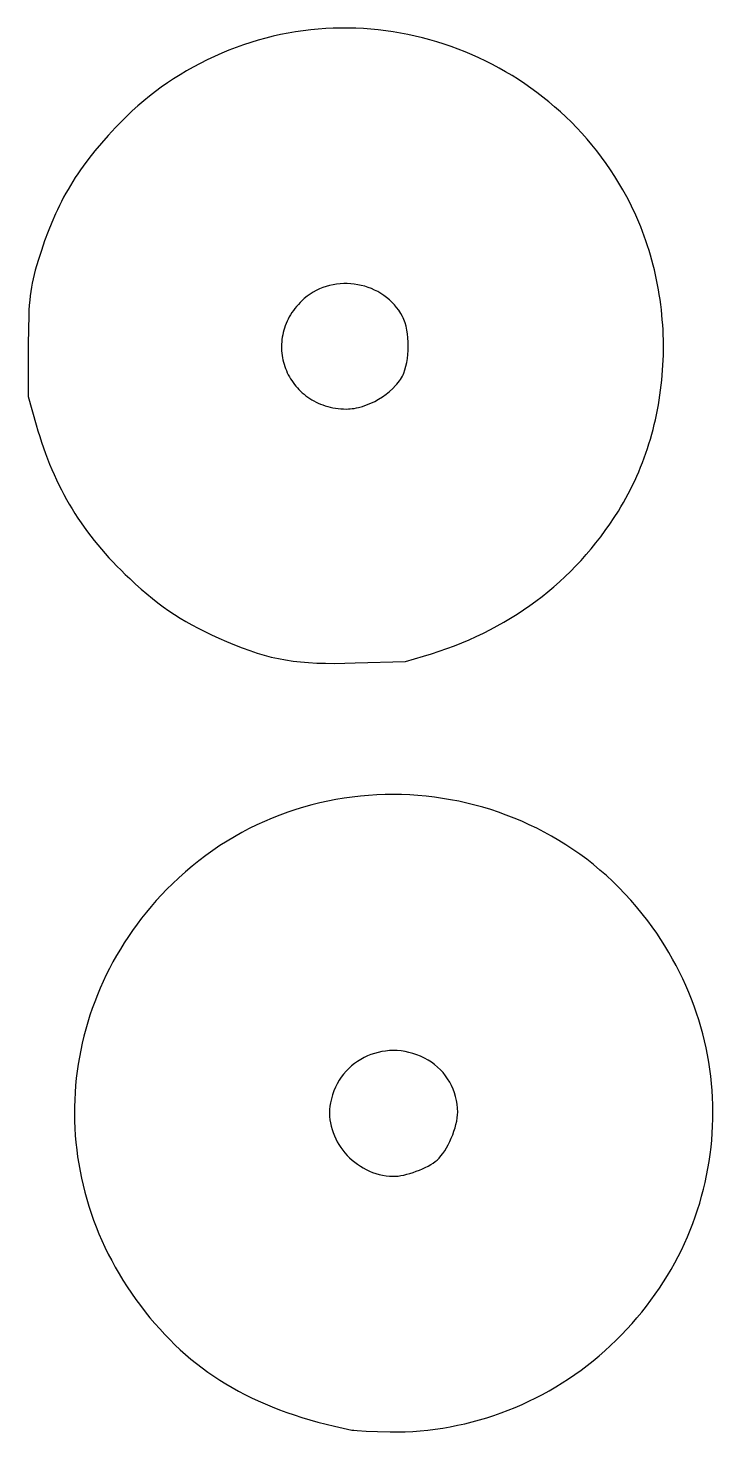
# Model space of a CAD drawing. Extents: x 0.6 to 47.7, y 5.3 to 47.
# Drawn here: x 44.66 to 47.47, y 17.15 to 22.92 of the extents above; entities that cross this region are included whole.
import ezdxf

# ---------------------------------------------------------------- set-up
doc = ezdxf.new("R2010")
doc.units = 0
doc.layers.add('LAYER_1', color=18, linetype='CONTINUOUS')

msp = doc.modelspace()

# ---------------------------------------------------------------- linework, layer by layer
at = {"layer": 'LAYER_1'}
for points in [[(45.9996, 20.3105), (46.2065, 20.3171), (46.2804, 20.3386), (46.3126, 20.3484), (46.3445, 20.3587), (46.3758, 20.3697), (46.4068, 20.3812), (46.4372, 20.3933), (46.4672, 20.406), (46.4968, 20.4192), (46.5259, 20.4331), (46.5545, 20.4475), (46.5827, 20.4625), (46.6104, 20.4781), (46.6377, 20.4942), (46.6644, 20.5109), (46.6907, 20.5282), (46.7165, 20.546), (46.7419, 20.5644), (46.7667, 20.5834), (46.7911, 20.6029), (46.815, 20.623), (46.8384, 20.6437), (46.8613, 20.6649), (46.8838, 20.6866), (46.9057, 20.7089), (46.9271, 20.7318), (46.9481, 20.7552), (46.9685, 20.7792), (46.9884, 20.8037), (47.0079, 20.8287), (47.0268, 20.8543), (47.0452, 20.8804), (47.0631, 20.9071), (47.0805, 20.9343), (47.091, 20.9515), (47.1012, 20.9689), (47.1111, 20.9865), (47.1207, 21.0043), (47.1299, 21.0222), (47.1389, 21.0403), (47.1476, 21.0586), (47.156, 21.0771), (47.164, 21.0957), (47.1718, 21.1145), (47.1792, 21.1334), (47.1864, 21.1524), (47.1932, 21.1716), (47.1997, 21.1909), (47.206, 21.2103), (47.2119, 21.2299), (47.2175, 21.2496), (47.2228, 21.2693), (47.2278, 21.2892), (47.2324, 21.3092), (47.2368, 21.3292), (47.2409, 21.3494), (47.2446, 21.3696), (47.2481, 21.3899), (47.2512, 21.4102), (47.254, 21.4306), (47.2566, 21.4511), (47.2588, 21.4716), (47.2606, 21.4922), (47.2622, 21.5128), (47.2635, 21.5334), (47.2645, 21.5541), (47.2651, 21.5748), (47.2655, 21.5955), (47.2655, 21.6162), (47.2652, 21.6369), (47.2646, 21.6576), (47.2637, 21.6783), (47.2625, 21.699), (47.2609, 21.7196), (47.2591, 21.7403), (47.2569, 21.7609), (47.2544, 21.7815), (47.2516, 21.802), (47.2485, 21.8225), (47.2451, 21.8429), (47.2414, 21.8633), (47.2373, 21.8836), (47.233, 21.9039), (47.2283, 21.924), (47.2233, 21.9441), (47.218, 21.9641), (47.2124, 21.984), (47.2064, 22.0039), (47.2002, 22.0236), (47.1936, 22.0432), (47.1867, 22.0627), (47.1795, 22.082), (47.172, 22.1013), (47.1641, 22.1204), (47.156, 22.1393), (47.1475, 22.1582), (47.1387, 22.1768), (47.1296, 22.1953), (47.1146, 22.2244), (47.0989, 22.2528), (47.0825, 22.2808), (47.0656, 22.3082), (47.048, 22.3351), (47.0299, 22.3614), (47.0112, 22.3872), (46.9919, 22.4125), (46.972, 22.4372), (46.9516, 22.4613), (46.9307, 22.4849), (46.9093, 22.5079), (46.8873, 22.5303), (46.8649, 22.5522), (46.842, 22.5734), (46.8187, 22.5941), (46.7949, 22.6142), (46.7707, 22.6337), (46.746, 22.6525), (46.721, 22.6708), (46.6955, 22.6885), (46.6697, 22.7055), (46.6435, 22.7219), (46.6169, 22.7377), (46.5901, 22.7529), (46.5629, 22.7674), (46.5353, 22.7813), (46.5075, 22.7945), (46.4794, 22.8071), (46.4511, 22.819), (46.4224, 22.8303), (46.3936, 22.8409), (46.3645, 22.8508), (46.3351, 22.8601), (46.3056, 22.8687), (46.2759, 22.8765), (46.246, 22.8838), (46.216, 22.8903), (46.1858, 22.8961), (46.1554, 22.9012), (46.125, 22.9056), (46.0944, 22.9093), (46.0637, 22.9122), (46.033, 22.9145), (46.0022, 22.916), (45.9713, 22.9168), (45.9404, 22.9169), (45.9094, 22.9162), (45.8785, 22.9147), (45.8475, 22.9125), (45.8166, 22.9096), (45.7856, 22.9059), (45.7548, 22.9014), (45.7239, 22.8962), (45.6932, 22.8902), (45.6625, 22.8834), (45.6319, 22.8758), (45.6014, 22.8674), (45.571, 22.8583), (45.5408, 22.8483), (45.5107, 22.8375), (45.4808, 22.826), (45.451, 22.8136), (45.4215, 22.8004), (45.3915, 22.7862), (45.3624, 22.7716), (45.3341, 22.7567), (45.3066, 22.7413), (45.2798, 22.7254), (45.2536, 22.7091), (45.2281, 22.6922), (45.203, 22.6747), (45.1785, 22.6566), (45.1543, 22.6377), (45.1306, 22.6182), (45.1071, 22.5979), (45.0838, 22.5768), (45.0608, 22.5549), (45.0378, 22.5321), (45.015, 22.5083), (44.9851, 22.476), (44.957, 22.4442), (44.9306, 22.4127), (44.9057, 22.3814), (44.8823, 22.3501), (44.8712, 22.3344), (44.8603, 22.3187), (44.8498, 22.3029), (44.8397, 22.287), (44.8298, 22.271), (44.8202, 22.2548), (44.8109, 22.2385), (44.8019, 22.2221), (44.7931, 22.2054), (44.7846, 22.1885), (44.7763, 22.1714), (44.7682, 22.1541), (44.7527, 22.1186), (44.7379, 22.0819), (44.7238, 22.0437), (44.7102, 22.0041), (44.6972, 21.9627), (44.6855, 21.9228), (44.6806, 21.9047), (44.6763, 21.8872), (44.6726, 21.8702), (44.6694, 21.8532), (44.6666, 21.836), (44.6643, 21.8183), (44.6623, 21.7997), (44.6607, 21.78), (44.6595, 21.7587), (44.6585, 21.7356), (44.6572, 21.6826), (44.6567, 21.6185), (44.6557, 21.4042), (44.6892, 21.2876), (44.6963, 21.2635), (44.7036, 21.2398), (44.7113, 21.2164), (44.7191, 21.1935), (44.7273, 21.1709), (44.7357, 21.1486), (44.7444, 21.1267), (44.7534, 21.1051), (44.7627, 21.0839), (44.7723, 21.0629), (44.7822, 21.0422), (44.7924, 21.0219), (44.8029, 21.0017), (44.8138, 20.9819), (44.825, 20.9623), (44.8365, 20.9429), (44.8484, 20.9238), (44.8606, 20.9049), (44.8732, 20.8862), (44.8862, 20.8677), (44.8996, 20.8494), (44.9133, 20.8312), (44.9274, 20.8133), (44.9419, 20.7954), (44.9568, 20.7777), (44.9722, 20.7602), (44.9879, 20.7427), (45.0041, 20.7254), (45.0207, 20.7082), (45.0377, 20.691), (45.0552, 20.674), (45.0731, 20.6569), (45.0972, 20.6347), (45.1206, 20.6138), (45.1436, 20.5941), (45.1662, 20.5755), (45.1886, 20.5579), (45.2111, 20.5411), (45.2337, 20.5252), (45.2566, 20.5099), (45.2799, 20.4951), (45.3039, 20.4809), (45.3288, 20.467), (45.3545, 20.4534), (45.3814, 20.4399), (45.4096, 20.4264), (45.4392, 20.4129), (45.4704, 20.3993), (45.5037, 20.3853), (45.5356, 20.3727), (45.5664, 20.3614), (45.5963, 20.3514), (45.6257, 20.3425), (45.6548, 20.3349), (45.6841, 20.3283), (45.7137, 20.3228), (45.744, 20.3182), (45.7752, 20.3147), (45.8077, 20.312), (45.8418, 20.3102), (45.8777, 20.3092), (45.9158, 20.309), (45.9563, 20.3094)], [(45.9635, 21.3531), (45.9714, 21.3532), (45.9794, 21.3537), (45.9876, 21.3546), (45.9958, 21.3558), (46.0041, 21.3573), (46.0125, 21.3592), (46.0293, 21.3638), (46.0462, 21.3697), (46.063, 21.3766), (46.0795, 21.3846), (46.0957, 21.3935), (46.1113, 21.4032), (46.1261, 21.4137), (46.1402, 21.4249), (46.1533, 21.4367), (46.1653, 21.449), (46.1708, 21.4553), (46.176, 21.4617), (46.1808, 21.4682), (46.1853, 21.4747), (46.1893, 21.4813), (46.193, 21.488), (46.1959, 21.494), (46.1986, 21.5002), (46.2035, 21.5137), (46.2076, 21.5283), (46.211, 21.5437), (46.2137, 21.5598), (46.2156, 21.5764), (46.2168, 21.5934), (46.2172, 21.6106), (46.2169, 21.6277), (46.2158, 21.6447), (46.214, 21.6613), (46.2115, 21.6773), (46.2082, 21.6927), (46.2042, 21.7071), (46.1994, 21.7205), (46.1967, 21.7267), (46.1938, 21.7326), (46.1865, 21.7457), (46.1784, 21.7582), (46.1697, 21.77), (46.1602, 21.7813), (46.1502, 21.7919), (46.1396, 21.8018), (46.1284, 21.811), (46.1167, 21.8196), (46.1046, 21.8276), (46.092, 21.8348), (46.0791, 21.8413), (46.0658, 21.8472), (46.0523, 21.8523), (46.0384, 21.8568), (46.0244, 21.8605), (46.0101, 21.8635), (45.9958, 21.8657), (45.9813, 21.8672), (45.9667, 21.868), (45.9522, 21.868), (45.9376, 21.8672), (45.9231, 21.8657), (45.9088, 21.8634), (45.8945, 21.8603), (45.8804, 21.8564), (45.8666, 21.8517), (45.853, 21.8462), (45.8397, 21.8399), (45.8267, 21.8328), (45.8142, 21.8248), (45.802, 21.816), (45.7903, 21.8064), (45.7818, 21.7986), (45.7737, 21.7907), (45.766, 21.7826), (45.7588, 21.7743), (45.7519, 21.7659), (45.7455, 21.7574), (45.7395, 21.7487), (45.734, 21.74), (45.7288, 21.7311), (45.724, 21.7221), (45.7196, 21.7131), (45.7156, 21.7039), (45.7121, 21.6947), (45.7088, 21.6855), (45.706, 21.6761), (45.7036, 21.6668), (45.7015, 21.6574), (45.6998, 21.648), (45.6985, 21.6386), (45.6976, 21.6291), (45.697, 21.6197), (45.6967, 21.6103), (45.6968, 21.6009), (45.6973, 21.5916), (45.6981, 21.5823), (45.6993, 21.573), (45.7008, 21.5638), (45.7027, 21.5547), (45.7048, 21.5457), (45.7073, 21.5367), (45.7102, 21.5279), (45.7133, 21.5192), (45.7168, 21.5105), (45.7206, 21.5021), (45.7247, 21.4937), (45.7291, 21.4855), (45.7338, 21.4774), (45.7389, 21.4695), (45.7442, 21.4618), (45.7498, 21.4543), (45.7557, 21.447), (45.7619, 21.4398), (45.7684, 21.4329), (45.7751, 21.4262), (45.7821, 21.4197), (45.7894, 21.4135), (45.797, 21.4075), (45.8049, 21.4018), (45.813, 21.3964), (45.8213, 21.3912), (45.8299, 21.3863), (45.8388, 21.3817), (45.8479, 21.3774), (45.8573, 21.3734), (45.8669, 21.3698), (45.8767, 21.3665), (45.8868, 21.3635), (45.8971, 21.3609), (45.9076, 21.3586), (45.9184, 21.3568), (45.9293, 21.3552), (45.9405, 21.3541), (45.9519, 21.3534)], [(46.1429, 17.154), (46.174, 17.1539), (46.205, 17.1547), (46.2359, 17.1562), (46.2669, 17.1585), (46.2977, 17.1615), (46.3284, 17.1653), (46.359, 17.1698), (46.3895, 17.175), (46.4199, 17.181), (46.4501, 17.1877), (46.4802, 17.1952), (46.5101, 17.2033), (46.5397, 17.2122), (46.5692, 17.2218), (46.5985, 17.2321), (46.6275, 17.243), (46.6563, 17.2547), (46.6848, 17.267), (46.713, 17.28), (46.741, 17.2937), (46.7686, 17.3081), (46.7959, 17.3231), (46.8229, 17.3388), (46.8496, 17.3551), (46.8759, 17.3721), (46.9018, 17.3897), (46.9273, 17.4079), (46.9524, 17.4268), (46.9771, 17.4463), (47.0013, 17.4664), (47.0252, 17.4871), (47.0485, 17.5084), (47.0715, 17.5304), (47.0938, 17.5528), (47.1155, 17.5755), (47.1365, 17.5986), (47.1569, 17.6221), (47.1767, 17.6459), (47.1958, 17.67), (47.2143, 17.6945), (47.2322, 17.7193), (47.2494, 17.7443), (47.266, 17.7697), (47.2819, 17.7954), (47.2972, 17.8213), (47.3118, 17.8475), (47.3258, 17.8739), (47.3392, 17.9006), (47.3519, 17.9275), (47.3639, 17.9547), (47.3753, 17.982), (47.3861, 18.0095), (47.3962, 18.0373), (47.4056, 18.0651), (47.4144, 18.0932), (47.4225, 18.1214), (47.43, 18.1498), (47.4369, 18.1783), (47.443, 18.2069), (47.4485, 18.2356), (47.4534, 18.2644), (47.4576, 18.2933), (47.4611, 18.3223), (47.464, 18.3513), (47.4662, 18.3804), (47.4677, 18.4096), (47.4686, 18.4388), (47.4688, 18.468), (47.4684, 18.4972), (47.4673, 18.5265), (47.4655, 18.5557), (47.463, 18.5849), (47.4599, 18.6141), (47.4561, 18.6432), (47.4516, 18.6723), (47.4465, 18.7014), (47.4406, 18.7303), (47.4341, 18.7592), (47.427, 18.788), (47.4191, 18.8166), (47.4106, 18.8452), (47.4014, 18.8736), (47.3915, 18.9019), (47.381, 18.9301), (47.3697, 18.9581), (47.3578, 18.9859), (47.3452, 19.0136), (47.3319, 19.041), (47.3179, 19.0683), (47.3032, 19.0953), (47.2879, 19.1222), (47.2718, 19.1488), (47.2551, 19.1751), (47.2377, 19.2012), (47.2196, 19.227), (47.2008, 19.2526), (47.1784, 19.2814), (47.1554, 19.3095), (47.1317, 19.3367), (47.1075, 19.3631), (47.0826, 19.3887), (47.0572, 19.4135), (47.0312, 19.4375), (47.0047, 19.4606), (46.9777, 19.483), (46.9502, 19.5045), (46.9222, 19.5251), (46.8937, 19.545), (46.8648, 19.564), (46.8355, 19.5822), (46.8058, 19.5996), (46.7757, 19.6161), (46.7452, 19.6318), (46.7144, 19.6467), (46.6833, 19.6607), (46.6519, 19.6739), (46.6201, 19.6863), (46.5881, 19.6978), (46.5559, 19.7085), (46.5234, 19.7183), (46.4907, 19.7273), (46.4578, 19.7355), (46.4247, 19.7428), (46.3915, 19.7492), (46.3581, 19.7548), (46.3246, 19.7596), (46.291, 19.7635), (46.2573, 19.7665), (46.2236, 19.7687), (46.1898, 19.77), (46.156, 19.7705), (46.1222, 19.7701), (46.0884, 19.7689), (46.0546, 19.7667), (46.0209, 19.7638), (45.9872, 19.7599), (45.9536, 19.7552), (45.9202, 19.7496), (45.8868, 19.7432), (45.8536, 19.7358), (45.8206, 19.7276), (45.7877, 19.7186), (45.755, 19.7086), (45.7226, 19.6978), (45.6904, 19.6861), (45.6584, 19.6735), (45.6268, 19.66), (45.5954, 19.6457), (45.5643, 19.6304), (45.5336, 19.6143), (45.5032, 19.5973), (45.4731, 19.5794), (45.4435, 19.5606), (45.4143, 19.5409), (45.3855, 19.5204), (45.3571, 19.4989), (45.3292, 19.4765), (45.3018, 19.4532), (45.2748, 19.4291), (45.2484, 19.404), (45.2258, 19.3814), (45.2037, 19.3583), (45.1823, 19.3349), (45.1616, 19.3112), (45.1415, 19.2871), (45.1221, 19.2627), (45.1034, 19.238), (45.0852, 19.2129), (45.0678, 19.1876), (45.051, 19.162), (45.0348, 19.1361), (45.0193, 19.1099), (45.0045, 19.0835), (44.9903, 19.0568), (44.9768, 19.0299), (44.964, 19.0028), (44.9518, 18.9754), (44.9403, 18.9479), (44.9294, 18.9201), (44.9192, 18.8922), (44.9097, 18.8641), (44.9008, 18.8359), (44.8926, 18.8075), (44.885, 18.779), (44.8782, 18.7503), (44.8719, 18.7215), (44.8664, 18.6927), (44.8615, 18.6637), (44.8573, 18.6346), (44.8538, 18.6055), (44.8509, 18.5763), (44.8487, 18.547), (44.8472, 18.5177), (44.8463, 18.4884), (44.8462, 18.4591), (44.8467, 18.4297), (44.8478, 18.4003), (44.8497, 18.371), (44.8522, 18.3417), (44.8554, 18.3124), (44.8593, 18.2831), (44.8638, 18.254), (44.8691, 18.2248), (44.875, 18.1958), (44.8816, 18.1668), (44.8888, 18.1379), (44.8968, 18.1092), (44.9054, 18.0805), (44.9147, 18.052), (44.9247, 18.0237), (44.9354, 17.9954), (44.9468, 17.9674), (44.9588, 17.9395), (44.9716, 17.9118), (44.985, 17.8843), (44.9991, 17.857), (45.0139, 17.8299), (45.0294, 17.803), (45.0456, 17.7764), (45.0625, 17.75), (45.08, 17.7238), (45.0983, 17.698), (45.1172, 17.6724), (45.1368, 17.6471), (45.1565, 17.6229), (45.1764, 17.5993), (45.1966, 17.5765), (45.2172, 17.5543), (45.238, 17.5327), (45.2592, 17.5118), (45.2807, 17.4915), (45.3026, 17.4719), (45.3249, 17.4528), (45.3476, 17.4344), (45.3708, 17.4165), (45.3944, 17.3993), (45.4184, 17.3826), (45.4429, 17.3665), (45.4679, 17.3509), (45.4935, 17.3359), (45.5195, 17.3214), (45.5461, 17.3075), (45.5733, 17.294), (45.601, 17.2811), (45.6293, 17.2686), (45.6583, 17.2567), (45.6879, 17.2452), (45.7181, 17.2342), (45.749, 17.2236), (45.7806, 17.2135), (45.8129, 17.2039), (45.8459, 17.1946), (45.8796, 17.1858), (45.9141, 17.1774), (45.9493, 17.1693), (45.9854, 17.1617), (45.9939, 17.1605), (46.0069, 17.1592), (46.0438, 17.1569), (46.0909, 17.1551)], [(46.1553, 18.2032), (46.1651, 18.2035), (46.1758, 18.2045), (46.1873, 18.2062), (46.1993, 18.2086), (46.2117, 18.2116), (46.2244, 18.2152), (46.2373, 18.2193), (46.2502, 18.2238), (46.2629, 18.2287), (46.2753, 18.234), (46.2873, 18.2396), (46.2987, 18.2454), (46.3094, 18.2514), (46.3192, 18.2576), (46.328, 18.2638), (46.3356, 18.27), (46.3437, 18.2779), (46.3516, 18.2869), (46.3594, 18.2971), (46.367, 18.3083), (46.3743, 18.3203), (46.3814, 18.333), (46.388, 18.3462), (46.3942, 18.3599), (46.3999, 18.3738), (46.405, 18.3879), (46.4095, 18.4019), (46.4133, 18.4159), (46.4164, 18.4295), (46.4187, 18.4427), (46.4201, 18.4553), (46.4206, 18.4672), (46.42, 18.4833), (46.4184, 18.4993), (46.4157, 18.5151), (46.412, 18.5307), (46.4073, 18.546), (46.4016, 18.561), (46.395, 18.5756), (46.3875, 18.5897), (46.3792, 18.6034), (46.37, 18.6164), (46.3601, 18.6289), (46.3493, 18.6407), (46.3379, 18.6518), (46.3257, 18.662), (46.3129, 18.6715), (46.2994, 18.68), (46.2839, 18.6885), (46.2681, 18.696), (46.2523, 18.7024), (46.2363, 18.7077), (46.2202, 18.7121), (46.2041, 18.7154), (46.1881, 18.7177), (46.172, 18.7191), (46.1561, 18.7196), (46.1402, 18.7191), (46.1245, 18.7176), (46.109, 18.7153), (46.0938, 18.7121), (46.0788, 18.708), (46.0641, 18.7031), (46.0498, 18.6973), (46.0358, 18.6907), (46.0222, 18.6833), (46.0092, 18.6752), (45.9966, 18.6662), (45.9845, 18.6565), (45.973, 18.6461), (45.9621, 18.6349), (45.9519, 18.623), (45.9424, 18.6105), (45.9335, 18.5973), (45.9255, 18.5834), (45.9182, 18.5689), (45.9117, 18.5537), (45.9062, 18.538), (45.9015, 18.5216), (45.8978, 18.5047), (45.8957, 18.4908), (45.8944, 18.477), (45.894, 18.4632), (45.8945, 18.4494), (45.8958, 18.4357), (45.8978, 18.4222), (45.9007, 18.4088), (45.9043, 18.3956), (45.9086, 18.3826), (45.9137, 18.3698), (45.9194, 18.3573), (45.9258, 18.3451), (45.9328, 18.3332), (45.9404, 18.3216), (45.9486, 18.3104), (45.9574, 18.2996), (45.9667, 18.2892), (45.9766, 18.2793), (45.9869, 18.2698), (45.9977, 18.2609), (46.0089, 18.2525), (46.0206, 18.2447), (46.0326, 18.2374), (46.0451, 18.2308), (46.0579, 18.2248), (46.071, 18.2195), (46.0844, 18.2148), (46.0981, 18.211), (46.1121, 18.2078), (46.1263, 18.2055), (46.1407, 18.2039)]]:
    msp.add_lwpolyline(points, close=True, dxfattribs=at)

doc.saveas('drawing.dxf')
